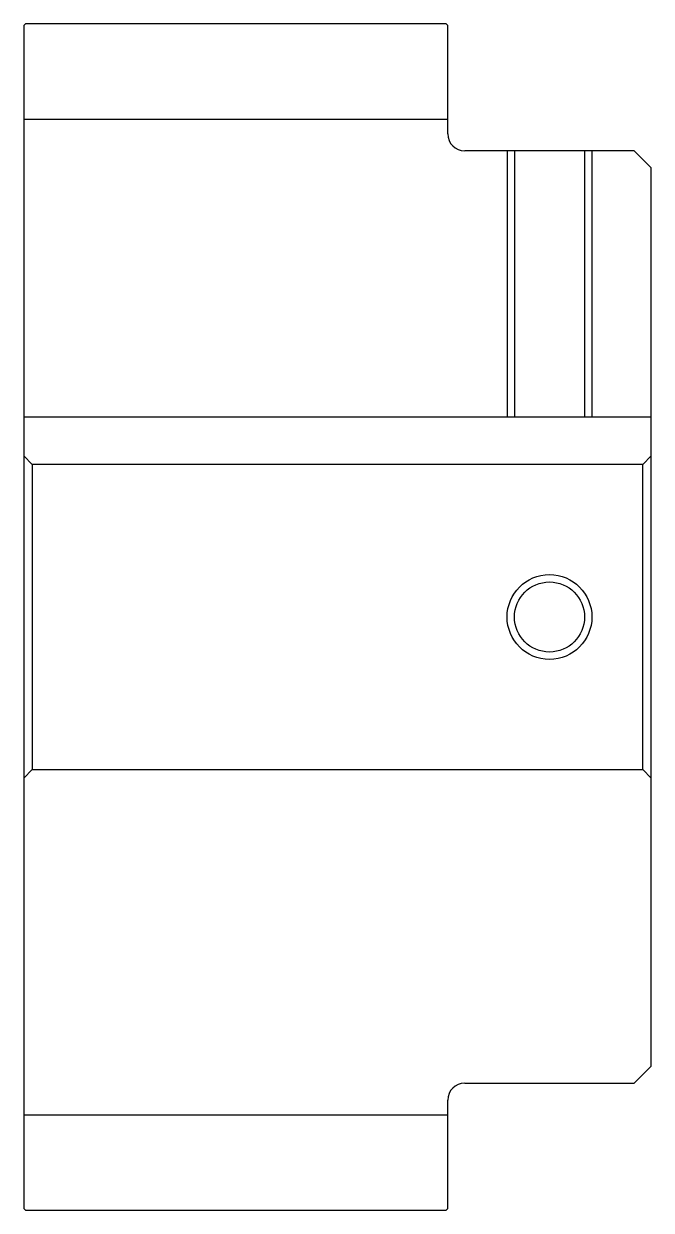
# Model space of a CAD drawing. Header units: metres. Extents: x 162 to 410, y 128 to 198.
# Drawn here: x 162 to 199, y 128 to 198 of the extents above.
import ezdxf

# ---------------------------------------------------------------- set-up
doc = ezdxf.new("R2010")
doc.units = ezdxf.units.M

msp = doc.modelspace()

# ---------------------------------------------------------------- linework, layer by layer
at = {"color": 4}
for p, q in [((162, 192.375), (187, 192.375)), ((162, 174.800003), (199, 174.800003)), ((198.5, 172), (199, 172.5)), ((162.5, 172), (162.5, 154)), ((198.5, 154), (199, 153.5)), ((162, 133.625), (187, 133.625))]:
    msp.add_line(p, q, dxfattribs=at)
for points in [[(187, 191.5), (187, 197.899994), (186.899994, 198), (162.100006, 198), (162, 197.899994), (162, 153.5)], [(188, 135.5), (198, 135.5), (199, 136.5), (199, 189.5), (198, 190.5), (188, 190.5)], [(190.5, 190.5), (190.5, 174.800003)], [(190.934998, 190.5), (190.934998, 174.800003)], [(195.065002, 190.5), (195.065002, 174.800003)], [(195.5, 190.5), (195.5, 174.800003)], [(162, 153.5), (162.5, 154), (198.5, 154), (198.5, 172), (162.5, 172), (162, 172.5)], [(162, 153.5), (162, 128.100006), (162.100006, 128), (186.899994, 128), (187, 128.100006), (187, 134.5)]]:
    msp.add_lwpolyline(points, dxfattribs=at)
at = {"color": 7}
msp.add_circle((193, 163), 2.5, dxfattribs=at)
at = {"color": 4}
msp.add_circle((193, 163), 2.065, dxfattribs=at)
for centre, start, end in [((188, 191.5), 180, 270), ((188, 134.5), 90, 180)]:
    msp.add_arc(centre, 1, start, end, dxfattribs=at)

doc.saveas('drawing.dxf')
